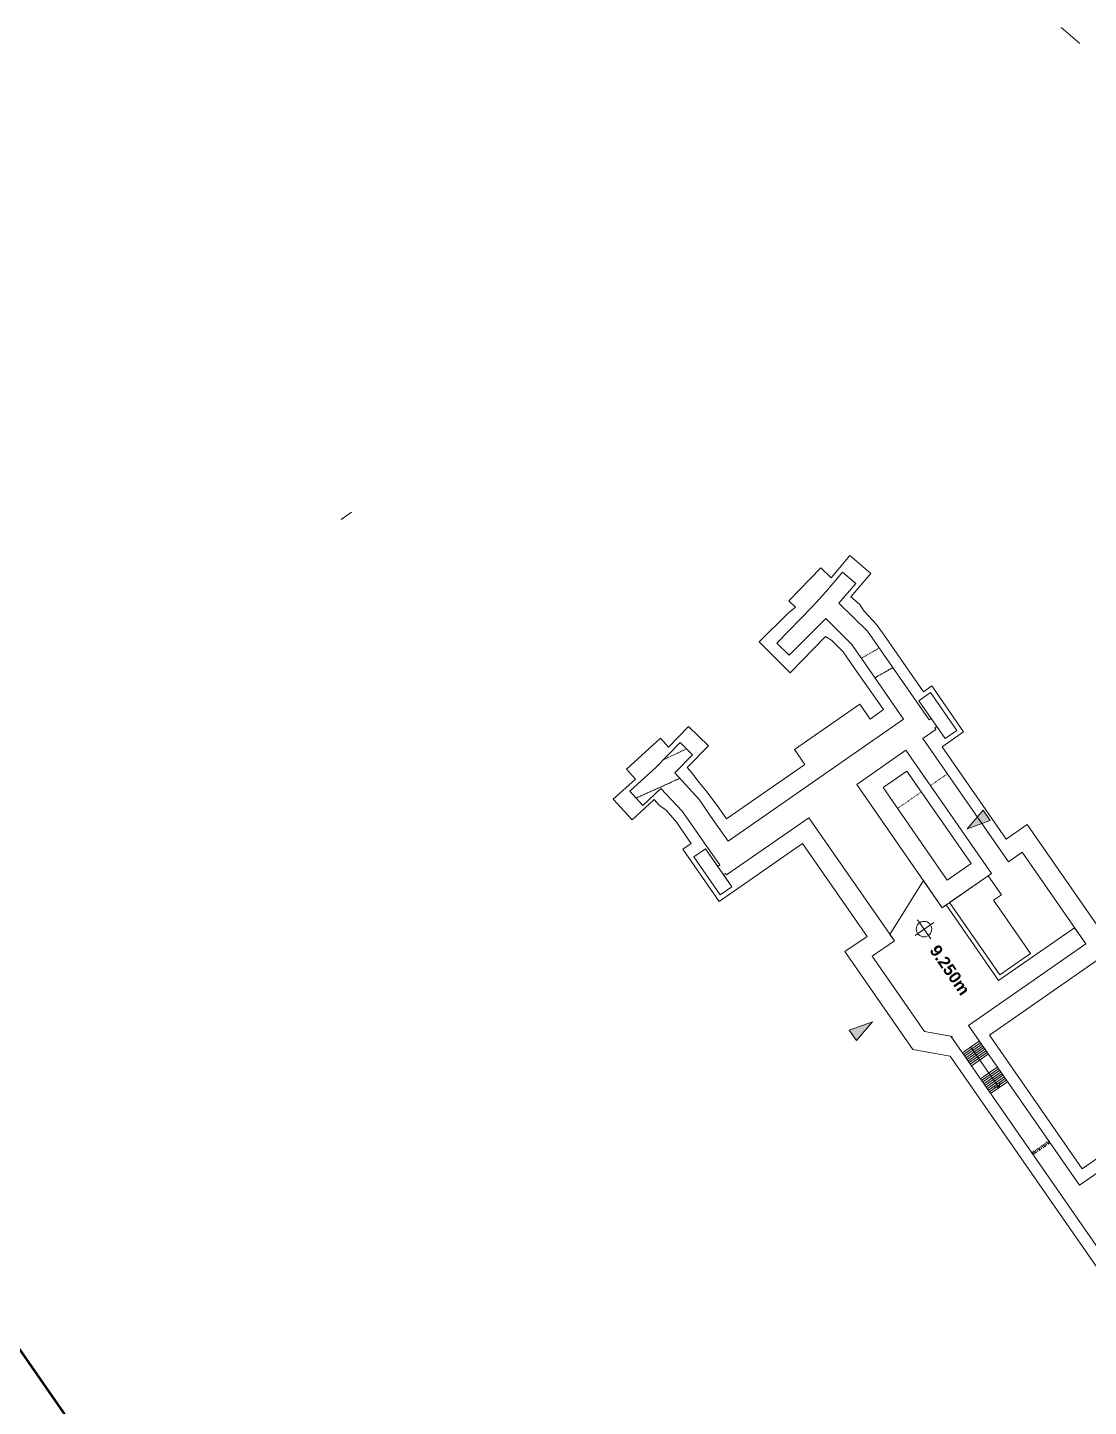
# Model space of a CAD drawing. Header units: metres. Extents: x 291473 to 292076, y 287877 to 288544.
# Drawn here: x 291780 to 291914, y 288050.9 to 288224.9 of the extents above; entities that cross this region are included whole.
import ezdxf

# ---------------------------------------------------------------- set-up
doc = ezdxf.new("R2010")
doc.units = ezdxf.units.M
doc.header["$MEASUREMENT"] = 0
doc.linetypes.add('Dash dense', pattern=[0.0032, 0.0016, -0.0016])
doc.linetypes.add('Dash Dot', pattern=[0.014, 0.006, -0.004, 0, -0.004])
doc.layers.add('IM-Zz_20_10_90-T-Text', color=138, linetype='Continuous', lineweight=13)
doc.layers.add('IM-Zz_80_45-M-Line', color=92, linetype='Continuous', lineweight=13)
doc.styles.add('Arial_B_1', font='arialbd.ttf', dxfattribs={"height": 1.5})

msp = doc.modelspace()

# ---------------------------------------------------------------- hatches: boundary and pattern name
at = {"layer": 'IM-Zz_20_10_90-T-Text', "linetype": 'Continuous'}
for points in [[(291898.67, 288123.79), (291900.68, 288126.16), (291901.59, 288124.84)], [(291884.7, 288097.09), (291883.79, 288098.41), (291886.71, 288099.46)]]:
    msp.add_hatch(color=250, dxfattribs=at).paths.add_polyline_path(points)

# ---------------------------------------------------------------- linework, layer by layer
at = {"lineweight": 53, "flags": 128}
msp.add_lwpolyline([(291920.24, 287987.83), (291899.54, 287991.56), (291874.37, 288027.8), (291823.1, 287994.68), (291774, 288065.35)], dxfattribs=at)
at = {"layer": 'IM-Zz_20_10_90-T-Text', "color": 250}
for p, q in [((291910.54, 288224.91), (291912.91, 288222.91)), ((291819.61, 288162.85), (291820.93, 288163.77)), ((291900.68, 288126.16), (291898.67, 288123.79)), ((291898.67, 288123.79), (291901.59, 288124.84)), ((291901.59, 288124.84), (291900.68, 288126.16)), ((291886.71, 288099.46), (291883.79, 288098.41)), ((291884.7, 288097.09), (291886.71, 288099.46)), ((291883.79, 288098.41), (291884.7, 288097.09))]:
    msp.add_line(p, q, dxfattribs=at)
at = {"layer": 'IM-Zz_80_45-M-Line'}
for p, q in [((291881.49, 288155.49), (291883.84, 288158.28)), ((291883.84, 288158.28), (291881.49, 288155.49)), ((291883.84, 288158.28), (291886.51, 288156.02)), ((291886.51, 288156.02), (291883.84, 288158.28)), ((291876.15, 288152.59), (291880.2, 288156.75)), ((291880.2, 288156.75), (291876.15, 288152.59)), ((291880.2, 288156.75), (291881.49, 288155.49)), ((291881.49, 288155.49), (291880.2, 288156.75)), ((291880.83, 288153.72), (291882.93, 288156.19)), ((291882.93, 288156.19), (291884.61, 288154.77)), ((291886.51, 288156.02), (291883.99, 288153.06)), ((291883.99, 288153.06), (291886.51, 288156.02)), ((291884.61, 288154.77), (291882.49, 288152.27)), ((291877.01, 288151.76), (291876.15, 288152.59)), ((291876.15, 288152.59), (291877.01, 288151.76)), ((291879.14, 288151.86), (291880.83, 288153.72)), ((291883.99, 288153.06), (291885.06, 288152.15)), ((291885.06, 288152.15), (291883.99, 288153.06)), ((291872.43, 288147.38), (291876.13, 288151.07)), ((291876.13, 288151.07), (291872.43, 288147.38)), ((291874.66, 288147.25), (291879.14, 288151.86)), ((291876.13, 288151.07), (291877.01, 288151.76)), ((291877.01, 288151.76), (291876.13, 288151.07)), ((291882.49, 288152.27), (291886.1, 288148.76)), ((291885.06, 288152.15), (291885.69, 288151.25)), ((291885.69, 288151.25), (291885.06, 288152.15)), ((291885.69, 288151.25), (291887.21, 288149.58)), ((291887.21, 288149.58), (291885.69, 288151.25)), ((291880.83, 288150.36), (291876.18, 288145.73)), ((291884.08, 288147.11), (291880.83, 288150.36)), ((291887.21, 288149.58), (291888.41, 288147.93)), ((291888.41, 288147.93), (291887.21, 288149.58)), ((291876.31, 288143.49), (291872.43, 288147.38)), ((291872.43, 288147.38), (291876.31, 288143.49)), ((291880.78, 288148.08), (291876.31, 288143.49)), ((291876.31, 288143.49), (291880.78, 288148.08)), ((291881.6, 288147.55), (291880.78, 288148.08)), ((291880.78, 288148.08), (291881.6, 288147.55)), ((291883.01, 288146.14), (291881.6, 288147.55)), ((291881.6, 288147.55), (291883.01, 288146.14)), ((291886.1, 288148.76), (291893.87, 288137.57)), ((291888.41, 288147.93), (291893.15, 288141.11)), ((291893.15, 288141.11), (291888.41, 288147.93)), ((291876.18, 288145.73), (291874.66, 288147.25)), ((291884.49, 288144.01), (291883.01, 288146.14)), ((291883.01, 288146.14), (291884.49, 288144.01)), ((291885.45, 288145.14), (291884.08, 288147.11)), ((291888.12, 288138.84), (291884.49, 288144.01)), ((291884.49, 288144.01), (291888.12, 288138.84)), ((291890.65, 288137.65), (291885.45, 288145.14)), ((291894.04, 288141), (291892.57, 288139.97)), ((291892.57, 288139.97), (291894.04, 288141)), ((291893.15, 288141.11), (291894.2, 288141.84)), ((291894.2, 288141.84), (291893.15, 288141.11)), ((291897.38, 288136.2), (291894.04, 288141)), ((291894.04, 288141), (291897.38, 288136.2)), ((291894.2, 288141.84), (291898.21, 288136.05)), ((291898.21, 288136.05), (291894.2, 288141.84)), ((291876.87, 288133.8), (291885.13, 288139.53)), ((291885.13, 288139.53), (291876.87, 288133.8)), ((291885.13, 288139.53), (291886.43, 288137.66)), ((291886.43, 288137.66), (291885.13, 288139.53)), ((291886.43, 288137.66), (291888.12, 288138.84)), ((291888.12, 288138.84), (291886.43, 288137.66)), ((291892.57, 288139.97), (291895.9, 288135.18)), ((291868.5, 288122.26), (291890.65, 288137.65)), ((291893.87, 288137.57), (291894.12, 288137.74)), ((291855.65, 288131.33), (291859.95, 288135.25)), ((291859.95, 288135.25), (291855.65, 288131.33)), ((291859.95, 288135.25), (291860.97, 288134.12)), ((291860.97, 288134.12), (291859.95, 288135.25)), ((291860.97, 288134.12), (291863.48, 288136.7)), ((291863.48, 288136.7), (291860.97, 288134.12)), ((291863.48, 288136.7), (291866, 288134.26)), ((291866, 288134.26), (291863.48, 288136.7)), ((291894.73, 288136.34), (291893.08, 288135.2)), ((291893.08, 288135.2), (291903.88, 288119.65)), ((291894.83, 288136.71), (291894.58, 288136.54)), ((291894.58, 288136.54), (291894.73, 288136.34)), ((291895.9, 288135.18), (291894.83, 288136.71)), ((291898.21, 288136.05), (291895.5, 288134.17)), ((291895.5, 288134.17), (291898.21, 288136.05)), ((291895.9, 288135.18), (291897.38, 288136.2)), ((291897.38, 288136.2), (291895.9, 288135.18)), ((291859.36, 288131.53), (291862.43, 288134.68)), ((291862.43, 288134.68), (291864, 288133.15)), ((291866, 288134.26), (291863.34, 288131.53)), ((291863.34, 288131.53), (291866, 288134.26)), ((291878.18, 288131.93), (291876.87, 288133.8)), ((291876.87, 288133.8), (291878.18, 288131.93)), ((291890.95, 288133.71), (291884.73, 288129.4)), ((291901.74, 288118.17), (291890.95, 288133.71)), ((291895.5, 288134.17), (291903.6, 288122.51)), ((291903.6, 288122.51), (291895.5, 288134.17)), ((291864, 288133.15), (291861.77, 288130.86)), ((291868.27, 288125.05), (291878.18, 288131.93)), ((291878.18, 288131.93), (291868.27, 288125.05)), ((291853.99, 288127.54), (291856.79, 288130.08)), ((291856.79, 288130.08), (291853.99, 288127.54)), ((291856.79, 288130.08), (291855.65, 288131.33)), ((291855.65, 288131.33), (291856.79, 288130.08)), ((291856.07, 288128.54), (291859.36, 288131.53)), ((291861.77, 288130.86), (291864.87, 288127.46)), ((291863.34, 288131.53), (291863.97, 288130.83)), ((291863.97, 288130.83), (291863.34, 288131.53)), ((291863.97, 288130.83), (291864.65, 288129.85)), ((291864.65, 288129.85), (291863.97, 288130.83)), ((291891.07, 288131.09), (291888.05, 288129)), ((291888.05, 288129), (291891.07, 288131.09)), ((291891.07, 288131.09), (291899.17, 288119.42)), ((291899.17, 288119.42), (291891.07, 288131.09)), ((291857.74, 288126.76), (291856.07, 288128.54)), ((291860.01, 288128.89), (291857.74, 288126.76)), ((291862.7, 288126.02), (291860.01, 288128.89)), ((291864.65, 288129.85), (291865.85, 288128.43)), ((291865.85, 288128.43), (291864.65, 288129.85)), ((291865.85, 288128.43), (291867.31, 288126.44)), ((291867.31, 288126.44), (291865.85, 288128.43)), ((291884.73, 288129.4), (291895.53, 288113.85)), ((291888.05, 288129), (291896.16, 288117.33)), ((291896.16, 288117.33), (291888.05, 288129)), ((291856.36, 288124.95), (291853.99, 288127.54)), ((291853.99, 288127.54), (291856.36, 288124.95)), ((291859.15, 288127.49), (291856.36, 288124.95)), ((291856.36, 288124.95), (291859.15, 288127.49)), ((291859.82, 288126.75), (291859.15, 288127.49)), ((291859.15, 288127.49), (291859.82, 288126.75)), ((291860.65, 288126.15), (291859.82, 288126.75)), ((291859.82, 288126.75), (291860.65, 288126.15)), ((291864.87, 288127.46), (291866.28, 288125.42)), ((291867.31, 288126.44), (291868.27, 288125.05)), ((291868.27, 288125.05), (291867.31, 288126.44)), ((291862, 288124.6), (291860.65, 288126.15)), ((291860.65, 288126.15), (291862, 288124.6)), ((291864.36, 288123.63), (291862.7, 288126.02)), ((291866.28, 288125.42), (291868.5, 288122.26)), ((291878.68, 288125.19), (291868.29, 288117.98)), ((291889.48, 288109.65), (291878.68, 288125.19)), ((291863.34, 288122.67), (291862, 288124.6)), ((291862, 288124.6), (291863.34, 288122.67)), ((291865.9, 288121.46), (291864.36, 288123.63)), ((291903.6, 288122.51), (291906.24, 288124.34)), ((291906.24, 288124.34), (291903.6, 288122.51)), ((291906.24, 288124.34), (291917.14, 288108.65)), ((291917.14, 288108.65), (291906.24, 288124.34)), ((291862.76, 288121.22), (291863.83, 288121.97)), ((291863.83, 288121.97), (291862.76, 288121.22)), ((291867.35, 288114.62), (291862.76, 288121.22)), ((291862.76, 288121.22), (291867.35, 288114.62)), ((291863.83, 288121.97), (291863.34, 288122.67)), ((291863.34, 288122.67), (291863.83, 288121.97)), ((291865.65, 288121.28), (291864.17, 288120.25)), ((291864.17, 288120.25), (291865.65, 288121.28)), ((291868.98, 288116.48), (291865.65, 288121.28)), ((291865.65, 288121.28), (291867.19, 288119.06)), ((291867.44, 288119.24), (291865.9, 288121.46)), ((291877.89, 288121.94), (291867.35, 288114.62)), ((291867.35, 288114.62), (291877.89, 288121.94)), ((291886.03, 288110.23), (291877.89, 288121.94)), ((291877.89, 288121.94), (291886.03, 288110.23)), ((291864.17, 288120.25), (291867.5, 288115.46)), ((291867.5, 288115.46), (291864.17, 288120.25)), ((291903.88, 288119.65), (291905.61, 288120.86)), ((291905.61, 288120.86), (291913.66, 288109.28)), ((291867.19, 288119.06), (291867.44, 288119.24)), ((291868.15, 288118.18), (291867.91, 288118.02)), ((291867.91, 288118.02), (291868.98, 288116.48)), ((291868.29, 288117.98), (291868.15, 288118.18)), ((291895.53, 288113.85), (291901.74, 288118.17)), ((291896.16, 288117.33), (291899.17, 288119.42)), ((291899.17, 288119.42), (291896.16, 288117.33)), ((291901.33, 288117.88), (291896.45, 288114.49)), ((291903, 288115.48), (291901.33, 288117.88)), ((291867.5, 288115.46), (291868.98, 288116.48)), ((291868.98, 288116.48), (291867.5, 288115.46)), ((291893.15, 288117.28), (291888.92, 288110.45)), ((291895.53, 288113.85), (291893.15, 288117.28)), ((291896.45, 288114.49), (291902.78, 288105.37)), ((291902.02, 288114.8), (291903, 288115.48)), ((291906.68, 288108.08), (291902.02, 288114.8)), ((291896.03, 288114.21), (291895.53, 288113.85)), ((291902.65, 288104.68), (291896.03, 288114.21)), ((291912.23, 288111.33), (291902.65, 288104.68)), ((291913.66, 288109.28), (291912.23, 288111.33)), ((291883.24, 288108.31), (291886.03, 288110.23)), ((291886.03, 288110.23), (291883.24, 288108.31)), ((291889.48, 288109.65), (291886.7, 288107.72)), ((291886.7, 288107.72), (291889.48, 288109.65)), ((291888.92, 288110.45), (291889.48, 288109.65)), ((291913.66, 288109.28), (291898.83, 288098.98)), ((291891.83, 288095.94), (291883.24, 288108.31)), ((291883.24, 288108.31), (291891.83, 288095.94)), ((291886.7, 288107.72), (291893.29, 288098.22)), ((291893.29, 288098.22), (291886.7, 288107.72)), ((291917.14, 288108.65), (291901.49, 288097.78)), ((291901.49, 288097.78), (291917.14, 288108.65)), ((291902.78, 288105.37), (291906.68, 288108.08)), ((291898.83, 288098.98), (291912.84, 288078.82)), ((291893.29, 288098.22), (291896.82, 288097.58)), ((291896.61, 288097.62), (291893.29, 288098.22)), ((291948.21, 288023.33), (291896.61, 288097.62)), ((291900.2, 288097.01), (291898.07, 288095.53)), ((291901.49, 288097.78), (291913.21, 288080.91)), ((291913.21, 288080.91), (291901.49, 288097.78)), ((291896.54, 288095.1), (291891.83, 288095.94)), ((291891.83, 288095.94), (291896.54, 288095.1)), ((291945.55, 288024.53), (291896.54, 288095.1)), ((291896.54, 288095.1), (291945.55, 288024.53)), ((291900.34, 288096.81), (291898.21, 288095.32)), ((291900.49, 288096.6), (291898.35, 288095.12)), ((291900.63, 288096.39), (291898.49, 288094.91)), ((291900.77, 288096.19), (291898.64, 288094.71)), ((291900.91, 288095.98), (291898.78, 288094.5)), ((291901.06, 288095.78), (291898.92, 288094.3)), ((291901.2, 288095.57), (291899.06, 288094.09)), ((291899.13, 288096.27), (291902.7, 288091.14)), ((291901.34, 288095.37), (291899.21, 288093.89)), ((291902.48, 288093.73), (291900.35, 288092.24)), ((291902.63, 288093.52), (291900.49, 288092.04)), ((291902.77, 288093.31), (291900.63, 288091.83)), ((291902.91, 288093.11), (291900.78, 288091.63)), ((291903.05, 288092.9), (291900.92, 288091.42)), ((291903.2, 288092.7), (291901.06, 288091.22)), ((291903.34, 288092.49), (291901.2, 288091.01)), ((291903.48, 288092.29), (291901.35, 288090.81)), ((291903.62, 288092.08), (291901.49, 288090.6)), ((291903.77, 288091.88), (291901.63, 288090.39)), ((291902.82, 288091.83), (291902.7, 288091.14)), ((291902, 288091.26), (291902.7, 288091.14)), ((291912.84, 288078.82), (291921.38, 288084.75)), ((291913.21, 288080.91), (291918.88, 288084.84)), ((291918.88, 288084.84), (291913.21, 288080.91))]:
    msp.add_line(p, q, dxfattribs=at)
at = {"layer": 'IM-Zz_80_45-M-Line', "linetype": 'Dash dense'}
for p, q in [((291896.18, 288130.74), (291894.04, 288129.26)), ((291892.89, 288128.46), (291889.88, 288126.37))]:
    msp.add_line(p, q, dxfattribs=at)
at = {"layer": 'IM-Zz_80_45-M-Line', "linetype": 'Dash Dot', "lineweight": 30}
msp.add_line((291856.17, 288128.43), (291856.09, 288128.55), dxfattribs=at)
at = {"layer": 'IM-Zz_80_45-M-Line', "lineweight": 13}
for p, q in [((291894.48, 288111.98), (291892.13, 288110.34)), ((291892.41, 288112.33), (291894.09, 288109.92))]:
    msp.add_line(p, q, dxfattribs=at)
at = {"layer": 'IM-Zz_80_45-M-Line', "linetype": 'Dash dense', "lineweight": 70}
msp.add_line((291909.04, 288084.28), (291906.91, 288082.8), dxfattribs=at)
at = {"layer": 'IM-Zz_80_45-M-Line', "lineweight": 13}
msp.add_circle((291893.23, 288111.15), 0.978, dxfattribs=at)
at = {"layer": 'IM-Zz_80_45-M-Line', "linetype": 'Dash dense'}
for points, knots in [([(291887.58, 288146.63), (291887.51, 288146.59), (291887.28, 288146.45), (291886.9, 288146.24), (291886.28, 288145.88), (291885.75, 288145.58), (291885.37, 288145.37), (291885.31, 288145.33)], [0, 0, 0, 0, 0.00224676, 0.00705445, 0.01186214, 0.02147753, 0.02341477, 0.02341477, 0.02341477, 0.02341477]), ([(291863.24, 288133.89), (291863.22, 288133.88), (291863.12, 288133.83), (291862.94, 288133.75), (291862.69, 288133.63), (291862.45, 288133.52), (291862.13, 288133.37), (291861.57, 288133.11), (291860.94, 288132.82), (291860.48, 288132.6), (291860.34, 288132.54)], [0, 0, 0, 0, 0.00064126, 0.0030451, 0.00544895, 0.0078528, 0.01025664, 0.01506434, 0.02467972, 0.02879666, 0.02879666, 0.02879666, 0.02879666])]:
    msp.add_open_spline(points, degree=3, knots=knots, dxfattribs=at)
at = {"layer": 'IM-Zz_80_45-M-Line'}
for points, knots in [([(291889.3, 288144.15), (291889.22, 288144.11), (291888.99, 288143.98), (291888.61, 288143.76), (291887.99, 288143.41), (291887.47, 288143.11), (291887.1, 288142.9), (291887.03, 288142.86)], [0, 0, 0, 0, 0.0023828, 0.00709978, 0.01181676, 0.02125073, 0.02324896, 0.02324896, 0.02324896, 0.02324896]), ([(291862.39, 288130.18), (291862.19, 288130.09), (291861.67, 288129.85), (291860.99, 288129.54), (291860.35, 288129.24), (291859.95, 288129.06), (291859.63, 288128.92), (291859.38, 288128.81), (291859.14, 288128.7), (291858.82, 288128.56), (291858.42, 288128.38), (291857.93, 288128.16), (291857.45, 288127.95), (291857.09, 288127.79), (291856.9, 288127.7), (291856.86, 288127.69)], [0, 0, 0, 0, 0.00580707, 0.01524103, 0.01995801, 0.02467499, 0.02703348, 0.02939197, 0.03175046, 0.03410895, 0.03882593, 0.04354292, 0.0482599, 0.05297688, 0.05396054, 0.05396054, 0.05396054, 0.05396054])]:
    msp.add_open_spline(points, degree=3, knots=knots, dxfattribs=at)

# ---------------------------------------------------------------- texts
at = {"layer": 'IM-Zz_20_10_90-T-Text', "color": 7, "linetype": 'Continuous', "insert": (291895.09, 288109.32), "char_height": 1.5, "width": 8.7389, "attachment_point": 1, "rotation": 304.7794, "style": 'Arial_B_1'}
msp.add_mtext('\\fArial|b1|i0|c00|p39;9.250m', dxfattribs=at)

doc.saveas('drawing.dxf')
